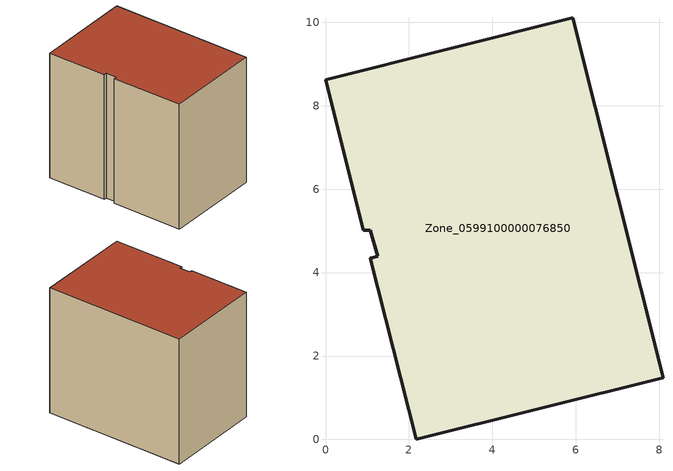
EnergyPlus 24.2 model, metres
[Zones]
Zone_0599100000076850
 floor ground (C_G): 1.25,4.39 1.07,5.02 0.91,5.01 0,8.62 5.92,10.11 8.09,1.48 2.17,0 1.08,4.34 z0
 wall outside (C_F): 2.17,0 8.09,1.48 5.92,10.11 0,8.62 0.91,5.01 1.07,5.02 1.25,4.39 1.08,4.34 2.17,0 z0:8.05
 roof outside (C_R): 1.07,5.02 1.25,4.39 1.08,4.34 2.17,0 8.09,1.48 5.92,10.11 0,8.62 0.91,5.01 z8.05
[BUILDING]
Pand.0599100000076850: North Axis=0; Terrain=City; Loads Convergence Tolerance Value=0.04; Temperature Convergence Tolerance Value=0.4; Solar Distribution=FullExterior; Maximum Number of Warmup Days=25; Minimum Number of Warmup Days=1
[Site:Location]
Rotterdam.The.Hague.AP_ZH_NLD Design_Conditions: Latitude=51.96; Longitude=4.45; Time Zone=1; Elevation=-4.5
[SITE:GROUNDTEMPERATURE:BUILDINGSURFACE]
18, 18, 18, 18, 18, 18, 18, 18, 18, 18, 18, 18
[MATERIAL] Thermal Absorptance=0.9; Solar Absorptance=0.7; Visible Absorptance=0.7
Name | Roughness | Thickness | Conductivity | Density | Specific Heat
G.TC.1965-1974 | MediumSmooth | 0.15 | 0.882353 | 540 | 1210
F.TC.1965-1974 | Rough | 0.3 | 0.697674 | 1920 | 840
R.TC.1965-1974 | MediumRough | 0.2 | 0.232558 | 1500 | 1000
[CONSTRUCTION]
C_G: G.TC.1965-1974
C_F: F.TC.1965-1974
C_R: R.TC.1965-1974
[ZONE]
Zone_0599100000076850: Type=1; Multiplier=1; Ceiling Height=Autocalculate; Volume=Autocalculate; Floor Area=autocalculate; Part of Total Floor Area=Yes
[ZONEINFILTRATION:DESIGNFLOWRATE]
Infil_Zone_0599100000076850: Zone or ZoneList or Space or SpaceList=Zone_0599100000076850; Schedule=AlwaysOn; Design Flow Rate Calculation Method=Flow/Area; Flow Rate per Floor Area=0.003; Constant Term Coefficient=1; Temperature Term Coefficient=0; Velocity Term Coefficient=0; Velocity Squared Term Coefficient=0
[HVACTEMPLATE:ZONE:IDEALLOADSAIRSYSTEM]
Zone_0599100000076850: Maximum Heating Supply Air Temperature=50; Minimum Cooling Supply Air Temperature=13; Maximum Heating Supply Air Humidity Ratio=0.0156; Minimum Cooling Supply Air Humidity Ratio=0.0077; Heating Limit=NoLimit; Cooling Limit=NoLimit; Dehumidification Control Type=ConstantSensibleHeatRatio; Cooling Sensible Heat Ratio=0.7; Dehumidification Setpoint=60; Humidification Control Type=None; Humidification Setpoint=30; Outdoor Air Method=None; Outdoor Air Flow Rate per Person=0.00944; Outdoor Air Flow Rate per Zone Floor Area=0; Outdoor Air Flow Rate per Zone=0; Demand Controlled Ventilation Type=None; Outdoor Air Economizer Type=NoEconomizer; Heat Recovery Type=None; Sensible Heat Recovery Effectiveness=0.7; Latent Heat Recovery Effectiveness=0.65
[ZONECONTROL:THERMOSTAT]
ThermostatControl_Zone_0599100000076850: Zone or ZoneList=Zone_0599100000076850; Control Type Schedule=DualSetpointControlType; Control 1=Thermostat_Zone_0599100000076850; Temperature Difference Between Cutout And Setpoint=0
[THERMOSTATSETPOINT:DUALSETPOINT]
Thermostat_Zone_0599100000076850: Heating Setpoint Temperature Schedule=HeatingSetpoint_Zone_0599100000076850; Cooling Setpoint Temperature Schedule=CoolingSetpoint_Zone_0599100000076850
[SCHEDULE:COMPACT]
HeatingSetpoint_Zone_0599100000076850: Through: 12/31, For: AllDays, Until: 24:00, 21
CoolingSetpoint_Zone_0599100000076850: Through: 12/31, For: AllDays, Until: 24:00, 24
DualSetpointControlType: Through: 12/31, For: AllDays, Until: 24:00, 4
AlwaysOn: Through: 12/31, For: AllDays, Until: 24:00, 1
